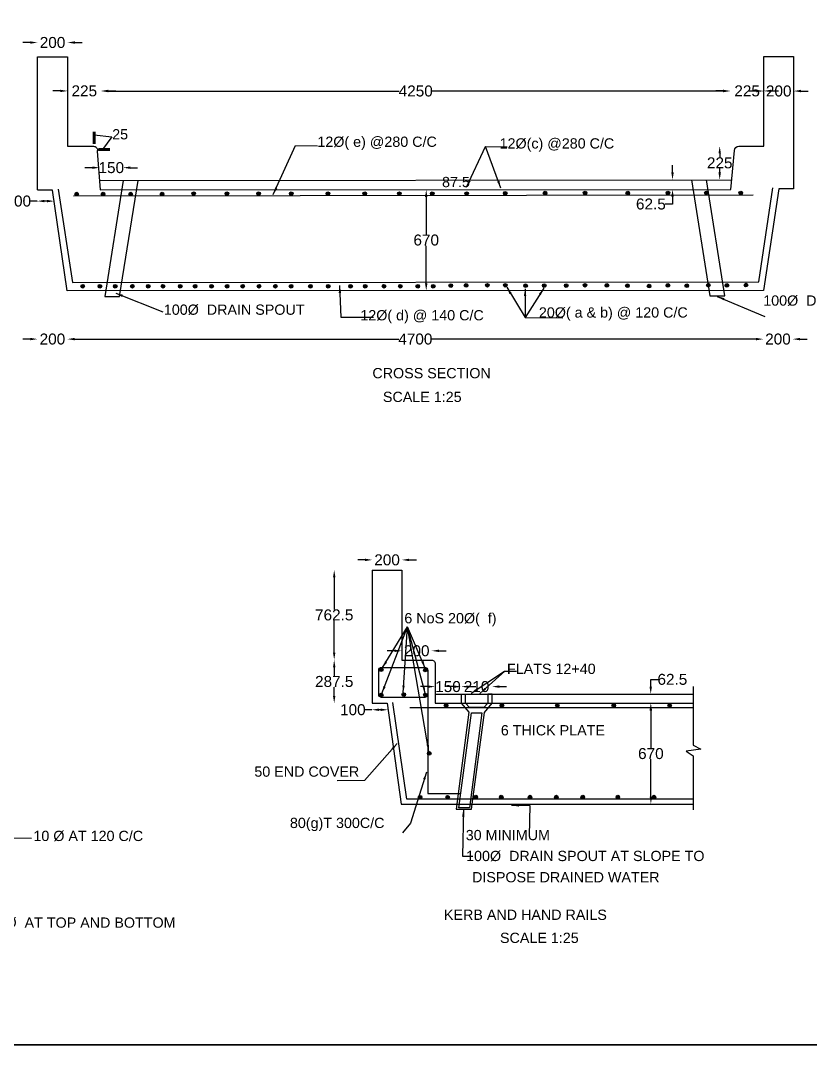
# Model space of a CAD drawing. Header units: inches. Extents: x 123027 to 137943, y -57848 to -45257.
# Drawn here: x 127123 to 132524, y -57848 to -50845 of the extents above; entities that cross this region are included whole.
import ezdxf

# ---------------------------------------------------------------- set-up
doc = ezdxf.new("R2010")
doc.units = ezdxf.units.IN
doc.header["$MEASUREMENT"] = 0
doc.styles.get("Standard").update_dxf_attribs({"font": 'arial.ttf'})
doc.dimstyles.new('ST100', dxfattribs={"dimtxt": 75, "dimasz": 50, "dimexe": 0, "dimexo": 300, "dimgap": 0.09, "dimtad": 0, "dimtih": 1, "dimtoh": 1, "dimdec": 0, "dimzin": 0, "dimdsep": 46, "dimtxsty": 'Standard', "dimcen": 0, "dimse1": 1, "dimse2": 1, "dimadec": 0, "dimazin": 0, "dimtfac": 1, "dimtdec": 0, "dimtofl": 0, "dimtmove": 0, "dimatfit": 3, "dimfxl": 2000, "dimtolj": 1, "dimtzin": 0, "dimarcsym": 0})

# ---------------------------------------------------------------- blocks, each defined once
blk = doc.blocks.new('*D24')
at = {"color": 0, "lineweight": -2, "transparency": 16777216}
for p, q in [((127189, -50996), (127139, -50996)), ((127494.3, -50996), (127544.3, -50996))]:
    blk.add_line(p, q, dxfattribs=at)
at = {"color": 0, "transparency": 16777216}
for points in [[(127189, -50987.6), (127189, -51004.3), (127239, -50996)], [(127494.3, -50987.6), (127494.3, -51004.3), (127444.3, -50996)]]:
    blk.add_solid(points, dxfattribs=at)
at = {"layer": 'Defpoints', "color": 0, "transparency": 16777216}
for p in [(127444.3, -50996), (127239, -51094.6), (127444.3, -51094.6)]:
    blk.add_point(p, dxfattribs=at)
at = {"color": 0, "transparency": 16777216, "insert": (127341.7, -50996), "char_height": 75, "attachment_point": 5}
blk.add_mtext('\\A1;200', dxfattribs=at)
blk = doc.blocks.new('*D25')
at = {"color": 0, "lineweight": -2, "transparency": 16777216}
for p, q in [((127394.3, -51326.7), (127344.3, -51326.7)), ((127723.4, -51326.7), (127773.4, -51326.7))]:
    blk.add_line(p, q, dxfattribs=at)
at = {"color": 0, "transparency": 16777216}
for points in [[(127394.3, -51318.3), (127394.3, -51335), (127444.3, -51326.7)], [(127723.4, -51318.3), (127723.4, -51335), (127673.4, -51326.7)]]:
    blk.add_solid(points, dxfattribs=at)
at = {"layer": 'Defpoints', "color": 0, "transparency": 16777216}
for p in [(127444.3, -51328.7), (127673.4, -51326.7), (127673.4, -51328.7)]:
    blk.add_point(p, dxfattribs=at)
at = {"color": 0, "transparency": 16777216, "insert": (127558.9, -51326.7), "char_height": 75, "attachment_point": 5}
blk.add_mtext('\\A1;225', dxfattribs=at)
blk = doc.blocks.new('*D26')
at = {"color": 0, "lineweight": -2, "transparency": 16777216}
for p, q in [((127723.4, -51327.4), (129711.6, -51327.4)), ((131926.6, -51327.4), (129938.5, -51327.4))]:
    blk.add_line(p, q, dxfattribs=at)
at = {"color": 0, "transparency": 16777216}
for points in [[(127723.4, -51319), (127723.4, -51335.7), (127673.4, -51327.4)], [(131926.6, -51319), (131926.6, -51335.7), (131976.6, -51327.4)]]:
    blk.add_solid(points, dxfattribs=at)
at = {"layer": 'Defpoints', "color": 0, "transparency": 16777216}
for p in [(127673.4, -51326.7), (131976.6, -51326.7), (131976.6, -51327.4)]:
    blk.add_point(p, dxfattribs=at)
at = {"color": 0, "transparency": 16777216, "insert": (129825, -51327.4), "char_height": 75, "attachment_point": 5}
blk.add_mtext('\\A1;4250', dxfattribs=at)
blk = doc.blocks.new('*D27')
at = {"color": 0, "lineweight": -2, "transparency": 16777216}
for p, q in [((131926.6, -51326.7), (131876.6, -51326.7)), ((132254.8, -51326.7), (132304.8, -51326.7))]:
    blk.add_line(p, q, dxfattribs=at)
at = {"color": 0, "transparency": 16777216}
for points in [[(131926.6, -51318.3), (131926.6, -51335), (131976.6, -51326.7)], [(132254.8, -51318.3), (132254.8, -51335), (132204.8, -51326.7)]]:
    blk.add_solid(points, dxfattribs=at)
at = {"layer": 'Defpoints', "color": 0, "transparency": 16777216}
for p in [(131976.6, -51327.4), (132204.8, -51326.7), (132204.8, -51327.4)]:
    blk.add_point(p, dxfattribs=at)
at = {"color": 0, "transparency": 16777216, "insert": (132090.7, -51326.7), "char_height": 75, "attachment_point": 5}
blk.add_mtext('\\A1;225', dxfattribs=at)
blk = doc.blocks.new('*D28')
at = {"color": 0, "lineweight": -2, "transparency": 16777216}
for p, q in [((132154.8, -51327.4), (132104.8, -51327.4)), ((132458.7, -51327.4), (132508.7, -51327.4))]:
    blk.add_line(p, q, dxfattribs=at)
at = {"color": 0, "transparency": 16777216}
for points in [[(132154.8, -51319), (132154.8, -51335.7), (132204.8, -51327.4)], [(132458.7, -51319), (132458.7, -51335.7), (132408.7, -51327.4)]]:
    blk.add_solid(points, dxfattribs=at)
at = {"layer": 'Defpoints', "color": 0, "transparency": 16777216}
for p in [(132204.8, -51327.4), (132408.7, -51327.4), (132408.7, -51327.4)]:
    blk.add_point(p, dxfattribs=at)
at = {"color": 0, "transparency": 16777216, "insert": (132306.7, -51327.4), "char_height": 75, "attachment_point": 5}
blk.add_mtext('\\A1;200', dxfattribs=at)
blk = doc.blocks.new('*D29')
at = {"color": 0, "lineweight": -2, "transparency": 16777216}
for p, q in [((127613.1, -51850.9), (127563.1, -51850.9)), ((127873.8, -51850.9), (127923.8, -51850.9))]:
    blk.add_line(p, q, dxfattribs=at)
at = {"color": 0, "transparency": 16777216}
for points in [[(127613.1, -51842.6), (127613.1, -51859.3), (127663.1, -51850.9)], [(127873.8, -51842.6), (127873.8, -51859.3), (127823.8, -51850.9)]]:
    blk.add_solid(points, dxfattribs=at)
at = {"layer": 'Defpoints', "color": 0, "transparency": 16777216}
for p in [(127823.8, -51850.9), (127663.1, -51937.9), (127823.8, -51937.7)]:
    blk.add_point(p, dxfattribs=at)
at = {"color": 0, "transparency": 16777216, "insert": (127743.5, -51850.9), "char_height": 75, "attachment_point": 5}
blk.add_mtext('\\A1;150', dxfattribs=at)
blk = doc.blocks.new('*D30')
at = {"color": 0, "lineweight": -2, "transparency": 16777216}
for p, q in [((127236.8, -52079.4), (127186.8, -52079.4)), ((127302.9, -52079.4), (127286.8, -52079.4))]:
    blk.add_line(p, q, dxfattribs=at)
at = {"color": 0, "transparency": 16777216}
for points in [[(127286.8, -52071), (127286.8, -52087.7), (127236.8, -52079.4)], [(127302.9, -52071), (127302.9, -52087.7), (127352.9, -52079.4)]]:
    blk.add_solid(points, dxfattribs=at)
at = {"layer": 'Defpoints', "color": 0, "transparency": 16777216}
for p in [(127236.8, -52080.4), (127352.9, -52075.6), (127352.9, -52079.4)]:
    blk.add_point(p, dxfattribs=at)
at = {"color": 0, "transparency": 16777216, "insert": (127107.5, -52079.4), "char_height": 75, "attachment_point": 5}
blk.add_mtext('\\A1;100', dxfattribs=at)
blk = doc.blocks.new('*D31')
at = {"color": 0, "lineweight": -2, "transparency": 16777216}
for p, q in [((127188.9, -53022.1), (127138.9, -53022.1)), ((127493.3, -53022.1), (127543.3, -53022.1))]:
    blk.add_line(p, q, dxfattribs=at)
at = {"color": 0, "transparency": 16777216}
for points in [[(127188.9, -53013.8), (127188.9, -53030.4), (127238.9, -53022.1)], [(127493.3, -53013.8), (127493.3, -53030.4), (127443.3, -53022.1)]]:
    blk.add_solid(points, dxfattribs=at)
at = {"layer": 'Defpoints', "color": 0, "transparency": 16777216}
for p in [(127238.9, -53022.8), (127443.3, -53022.1), (127443.3, -53022.8)]:
    blk.add_point(p, dxfattribs=at)
at = {"color": 0, "transparency": 16777216, "insert": (127341.1, -53022.1), "char_height": 75, "attachment_point": 5}
blk.add_mtext('\\A1;200', dxfattribs=at)
blk = doc.blocks.new('*D32')
at = {"color": 0, "lineweight": -2, "transparency": 16777216}
for p, q in [((127493.3, -53022.1), (129708.8, -53022.1)), ((132151.3, -53022.1), (129935.8, -53022.1))]:
    blk.add_line(p, q, dxfattribs=at)
at = {"color": 0, "transparency": 16777216}
for points in [[(127493.3, -53013.8), (127493.3, -53030.4), (127443.3, -53022.1)], [(132151.3, -53013.8), (132151.3, -53030.4), (132201.3, -53022.1)]]:
    blk.add_solid(points, dxfattribs=at)
at = {"layer": 'Defpoints', "color": 0, "transparency": 16777216}
for p in [(127443.3, -53022.8), (132201.3, -53017.9), (132201.3, -53022.1)]:
    blk.add_point(p, dxfattribs=at)
at = {"color": 0, "transparency": 16777216, "insert": (129822.3, -53022.1), "char_height": 75, "attachment_point": 5}
blk.add_mtext('\\A1;4700', dxfattribs=at)
blk = doc.blocks.new('*D33')
at = {"color": 0, "lineweight": -2, "transparency": 16777216}
for p, q in [((132151.3, -53022.1), (132101.3, -53022.1)), ((132452.1, -53022.1), (132502.1, -53022.1))]:
    blk.add_line(p, q, dxfattribs=at)
at = {"color": 0, "transparency": 16777216}
for points in [[(132151.3, -53013.8), (132151.3, -53030.4), (132201.3, -53022.1)], [(132452.1, -53013.8), (132452.1, -53030.4), (132402.1, -53022.1)]]:
    blk.add_solid(points, dxfattribs=at)
at = {"layer": 'Defpoints', "color": 0, "transparency": 16777216}
for p in [(132201.3, -53017.9), (132402.1, -53022), (132402.1, -53022.1)]:
    blk.add_point(p, dxfattribs=at)
at = {"color": 0, "transparency": 16777216, "insert": (132301.7, -53022.1), "char_height": 75, "attachment_point": 5}
blk.add_mtext('\\A1;200', dxfattribs=at)
blk = doc.blocks.new('*D34')
at = {"color": 0, "lineweight": -2, "transparency": 16777216}
for p, q in [((129896.8, -52050.6), (129896.8, -52307.4)), ((129896.8, -52640.9), (129896.8, -52384.1))]:
    blk.add_line(p, q, dxfattribs=at)
at = {"color": 0, "transparency": 16777216}
for points in [[(129888.4, -52050.6), (129905.1, -52050.6), (129896.8, -52000.6)], [(129888.4, -52640.9), (129905.1, -52640.9), (129896.8, -52690.9)]]:
    blk.add_solid(points, dxfattribs=at)
at = {"layer": 'Defpoints', "color": 0, "transparency": 16777216}
for p in [(129896.8, -52000.6), (129899.4, -52000.6), (129899.8, -52690.9)]:
    blk.add_point(p, dxfattribs=at)
at = {"color": 0, "transparency": 16777216, "insert": (129896.8, -52345.7), "char_height": 75, "attachment_point": 5}
blk.add_mtext('\\A1;670', dxfattribs=at)
blk = doc.blocks.new('*D35')
at = {"color": 0, "lineweight": -2, "transparency": 16777216}
for p, q in [((131580.8, -51883.8), (131580.8, -51833.8)), ((131580.8, -52099.6), (131530.8, -52099.6)), ((131580.8, -52049.6), (131580.8, -52099.6))]:
    blk.add_line(p, q, dxfattribs=at)
at = {"color": 0, "transparency": 16777216}
for points in [[(131572.4, -51883.8), (131589.1, -51883.8), (131580.8, -51933.8)], [(131572.4, -52049.6), (131589.1, -52049.6), (131580.8, -51999.6)]]:
    blk.add_solid(points, dxfattribs=at)
at = {"layer": 'Defpoints', "color": 0, "transparency": 16777216}
for p in [(131580.7, -51933.8), (131580.8, -51999.6), (131580.8, -51999.6)]:
    blk.add_point(p, dxfattribs=at)
at = {"color": 0, "transparency": 16777216, "insert": (131432.8, -52099.6), "char_height": 75, "attachment_point": 5}
blk.add_mtext('\\A1;62.5', dxfattribs=at)
blk = doc.blocks.new('*D36')
at = {"color": 0, "lineweight": -2, "transparency": 16777216}
for p, q in [((131903.3, -51753.6), (131903.3, -51780.1)), ((131903.3, -51883.4), (131903.3, -51856.9))]:
    blk.add_line(p, q, dxfattribs=at)
at = {"color": 0, "transparency": 16777216}
for points in [[(131894.9, -51753.6), (131911.6, -51753.6), (131903.3, -51703.6)], [(131894.9, -51883.4), (131911.6, -51883.4), (131903.3, -51933.4)]]:
    blk.add_solid(points, dxfattribs=at)
at = {"layer": 'Defpoints', "color": 0, "transparency": 16777216}
for p in [(131903.3, -51703.6), (131904.4, -51703.6), (131904.4, -51933.4)]:
    blk.add_point(p, dxfattribs=at)
at = {"color": 0, "transparency": 16777216, "insert": (131903.3, -51818.5), "char_height": 75, "attachment_point": 5}
blk.add_mtext('\\A1;225', dxfattribs=at)
blk = doc.blocks.new('*D42')
at = {"color": 0, "lineweight": -2, "transparency": 16777216}
for p, q in [((129478.2, -54530.7), (129428.2, -54530.7)), ((129780, -54530.7), (129830, -54530.7))]:
    blk.add_line(p, q, dxfattribs=at)
at = {"color": 0, "transparency": 16777216}
for points in [[(129478.2, -54522.3), (129478.2, -54539), (129528.2, -54530.7)], [(129780, -54522.3), (129780, -54539), (129730, -54530.7)]]:
    blk.add_solid(points, dxfattribs=at)
at = {"layer": 'Defpoints', "color": 0, "transparency": 16777216}
for p in [(129730, -54530.7), (129528.2, -54600.7), (129730, -54600.7)]:
    blk.add_point(p, dxfattribs=at)
at = {"color": 0, "transparency": 16777216, "insert": (129629.1, -54530.7), "char_height": 75, "attachment_point": 5}
blk.add_mtext('\\A1;200', dxfattribs=at)
blk = doc.blocks.new('*D43')
at = {"color": 0, "lineweight": -2, "transparency": 16777216}
for p, q in [((129267.6, -54649.7), (129267.6, -54868.4)), ((129267.6, -55163.8), (129267.6, -54945.1))]:
    blk.add_line(p, q, dxfattribs=at)
at = {"color": 0, "transparency": 16777216}
for points in [[(129259.2, -54649.7), (129275.9, -54649.7), (129267.6, -54599.7)], [(129259.2, -55163.8), (129275.9, -55163.8), (129267.6, -55213.8)]]:
    blk.add_solid(points, dxfattribs=at)
at = {"layer": 'Defpoints', "color": 0, "transparency": 16777216}
for p in [(129267.6, -54599.7), (129267.6, -55213.8), (129267.6, -55213.8)]:
    blk.add_point(p, dxfattribs=at)
at = {"color": 0, "transparency": 16777216, "insert": (129267.6, -54906.8), "char_height": 75, "attachment_point": 5}
blk.add_mtext('\\A1;762.5', dxfattribs=at)
blk = doc.blocks.new('*D44')
at = {"color": 0, "lineweight": -2, "transparency": 16777216}
for p, q in [((129267.6, -55263.8), (129267.6, -55323.2)), ((129267.6, -55459.4), (129267.6, -55400))]:
    blk.add_line(p, q, dxfattribs=at)
at = {"color": 0, "transparency": 16777216}
for points in [[(129259.3, -55263.8), (129275.9, -55263.8), (129267.6, -55213.8)], [(129259.3, -55459.4), (129275.9, -55459.4), (129267.6, -55509.4)]]:
    blk.add_solid(points, dxfattribs=at)
at = {"layer": 'Defpoints', "color": 0, "transparency": 16777216}
for p in [(129267.6, -55213.8), (129267.6, -55509.4), (129267.6, -55509.4)]:
    blk.add_point(p, dxfattribs=at)
at = {"color": 0, "transparency": 16777216, "insert": (129267.6, -55361.6), "char_height": 75, "attachment_point": 5}
blk.add_mtext('\\A1;287.5', dxfattribs=at)
blk = doc.blocks.new('*D45')
at = {"color": 0, "lineweight": -2, "transparency": 16777216}
for p, q in [((129908.3, -55396.4), (129858.3, -55396.4)), ((130185.4, -55396.4), (130235.4, -55396.4))]:
    blk.add_line(p, q, dxfattribs=at)
at = {"color": 0, "transparency": 16777216}
for points in [[(129908.3, -55388.1), (129908.3, -55404.8), (129958.3, -55396.4)], [(130185.4, -55388.1), (130185.4, -55404.8), (130135.4, -55396.4)]]:
    blk.add_solid(points, dxfattribs=at)
at = {"layer": 'Defpoints', "color": 0, "transparency": 16777216}
for p in [(129958.3, -55447.1), (130135.4, -55396.4), (130135.4, -55447.1)]:
    blk.add_point(p, dxfattribs=at)
at = {"color": 0, "transparency": 16777216, "insert": (130045.5, -55396.4), "char_height": 75, "attachment_point": 5}
blk.add_mtext('\\A1;150', dxfattribs=at)
blk = doc.blocks.new('*D46')
at = {"color": 0, "lineweight": -2, "transparency": 16777216}
for p, q in [((130085.4, -55396.4), (130035.4, -55396.4)), ((130396.5, -55396.4), (130446.5, -55396.4))]:
    blk.add_line(p, q, dxfattribs=at)
at = {"color": 0, "transparency": 16777216}
for points in [[(130085.4, -55388.1), (130085.4, -55404.8), (130135.4, -55396.4)], [(130396.5, -55388.1), (130396.5, -55404.8), (130346.5, -55396.4)]]:
    blk.add_solid(points, dxfattribs=at)
at = {"layer": 'Defpoints', "color": 0, "transparency": 16777216}
for p in [(130135.4, -55396.4), (130346.5, -55396.4), (130346.5, -55396.4)]:
    blk.add_point(p, dxfattribs=at)
at = {"color": 0, "transparency": 16777216, "insert": (130241, -55396.4), "char_height": 75, "attachment_point": 5}
blk.add_mtext('\\A1;210', dxfattribs=at)
blk = doc.blocks.new('*D47')
at = {"color": 0, "lineweight": -2, "transparency": 16777216}
for p, q in [((129680, -55151.8), (129630, -55151.8)), ((129983.7, -55151.8), (130033.7, -55151.8))]:
    blk.add_line(p, q, dxfattribs=at)
at = {"color": 0, "transparency": 16777216}
for points in [[(129680, -55143.5), (129680, -55160.1), (129730, -55151.8)], [(129983.7, -55143.5), (129983.7, -55160.1), (129933.7, -55151.8)]]:
    blk.add_solid(points, dxfattribs=at)
at = {"layer": 'Defpoints', "color": 0, "transparency": 16777216}
for p in [(129730, -55151.8), (129730, -55215.7), (129933.7, -55215.7)]:
    blk.add_point(p, dxfattribs=at)
at = {"color": 0, "transparency": 16777216, "insert": (129831.9, -55151.8), "char_height": 75, "attachment_point": 5}
blk.add_mtext('\\A1;200', dxfattribs=at)
blk = doc.blocks.new('*D48')
at = {"color": 0, "lineweight": -2, "transparency": 16777216}
for p, q in [((129524.3, -55554.4), (129474.3, -55554.4)), ((129585.4, -55554.4), (129574.3, -55554.4))]:
    blk.add_line(p, q, dxfattribs=at)
at = {"color": 0, "transparency": 16777216}
for points in [[(129574.3, -55546.1), (129574.3, -55562.7), (129524.3, -55554.4)], [(129585.4, -55546.1), (129585.4, -55562.7), (129635.4, -55554.4)]]:
    blk.add_solid(points, dxfattribs=at)
at = {"layer": 'Defpoints', "color": 0, "transparency": 16777216}
for p in [(129524.3, -55556.9), (129635.4, -55554.4), (129635.4, -55555)]:
    blk.add_point(p, dxfattribs=at)
at = {"color": 0, "transparency": 16777216, "insert": (129395, -55554.4), "char_height": 75, "attachment_point": 5}
blk.add_mtext('\\A1;100', dxfattribs=at)
blk = doc.blocks.new('*D49')
at = {"color": 0, "lineweight": -2, "transparency": 16777216}
for p, q in [((131432.7, -55559.7), (131432.7, -55815.8)), ((131432.7, -56148.6), (131432.7, -55892.6))]:
    blk.add_line(p, q, dxfattribs=at)
at = {"color": 0, "transparency": 16777216}
for points in [[(131424.4, -55559.7), (131441, -55559.7), (131432.7, -55509.7)], [(131424.4, -56148.6), (131441, -56148.6), (131432.7, -56198.6)]]:
    blk.add_solid(points, dxfattribs=at)
at = {"layer": 'Defpoints', "color": 0, "transparency": 16777216}
for p in [(131431.8, -55509.7), (131432.7, -55509.7), (131431.8, -56198.6)]:
    blk.add_point(p, dxfattribs=at)
at = {"color": 0, "transparency": 16777216, "insert": (131432.7, -55854.2), "char_height": 75, "attachment_point": 5}
blk.add_mtext('\\A1;670', dxfattribs=at)
blk = doc.blocks.new('*D50')
at = {"color": 0, "lineweight": -2, "transparency": 16777216}
for p, q in [((131431.8, -55397.1), (131431.8, -55347.1)), ((131431.8, -55347.1), (131481.8, -55347.1)), ((131431.8, -55559.7), (131431.8, -55609.7))]:
    blk.add_line(p, q, dxfattribs=at)
at = {"color": 0, "transparency": 16777216}
for points in [[(131423.5, -55397.1), (131440.1, -55397.1), (131431.8, -55447.1)], [(131423.5, -55559.7), (131440.1, -55559.7), (131431.8, -55509.7)]]:
    blk.add_solid(points, dxfattribs=at)
at = {"layer": 'Defpoints', "color": 0, "transparency": 16777216}
for p in [(131431.8, -55447.1), (131432.7, -55447.1), (131432.7, -55509.7)]:
    blk.add_point(p, dxfattribs=at)
at = {"color": 0, "transparency": 16777216, "insert": (131579.8, -55347.1), "char_height": 75, "attachment_point": 5}
blk.add_mtext('\\A1;62.5', dxfattribs=at)

msp = doc.modelspace()

# ---------------------------------------------------------------- hatches: boundary and pattern name
h = msp.add_hatch(color=256)
edge = h.paths.add_edge_path()
edge.add_arc((127506.8, -52031.4), 12.5, 0, 360)
h = msp.add_hatch(color=256)
edge = h.paths.add_edge_path()
edge.add_arc((127687.3, -52031.4), 12.5, 0, 360)
h = msp.add_hatch(color=256)
edge = h.paths.add_edge_path()
edge.add_arc((127876.2, -52031.4), 12.5, 0, 360)
h = msp.add_hatch(color=256)
edge = h.paths.add_edge_path()
edge.add_arc((128090.9, -52031.4), 12.5, 0, 360)
h = msp.add_hatch(color=256)
edge = h.paths.add_edge_path()
edge.add_arc((128306.8, -52028.4), 12.5, 0, 360)
h = msp.add_hatch(color=256)
edge = h.paths.add_edge_path()
edge.add_arc((128534.3, -52028.4), 12.5, 0, 360)
h = msp.add_hatch(color=256)
edge = h.paths.add_edge_path()
edge.add_arc((128750.3, -52028.4), 12.5, 0, 360)
h = msp.add_hatch(color=256)
edge = h.paths.add_edge_path()
edge.add_arc((128973.7, -52028.4), 12.5, 0, 360)
h = msp.add_hatch(color=256)
edge = h.paths.add_edge_path()
edge.add_arc((129224.6, -52028.4), 12.5, 0, 360)
h = msp.add_hatch(color=256)
edge = h.paths.add_edge_path()
edge.add_arc((129476.4, -52028.4), 12.5, 0, 360)
h = msp.add_hatch(color=256)
edge = h.paths.add_edge_path()
edge.add_arc((129713, -52028.4), 12.5, 0, 360)
h = msp.add_hatch(color=256)
edge = h.paths.add_edge_path()
edge.add_arc((129938.2, -52028.4), 12.5, 0, 360)
h = msp.add_hatch(color=256)
edge = h.paths.add_edge_path()
edge.add_arc((130173.3, -52028.4), 12.5, 0, 360)
h = msp.add_hatch(color=256)
edge = h.paths.add_edge_path()
edge.add_arc((130437.2, -52025.4), 12.5, 0, 360)
h = msp.add_hatch(color=256)
edge = h.paths.add_edge_path()
edge.add_arc((130709.7, -52024.6), 12.5, 0, 360)
h = msp.add_hatch(color=256)
edge = h.paths.add_edge_path()
edge.add_arc((130983.1, -52023.8), 12.5, 0, 360)
h = msp.add_hatch(color=256)
edge = h.paths.add_edge_path()
edge.add_arc((131274.4, -52024.6), 12.5, 0, 360)
h = msp.add_hatch(color=256)
edge = h.paths.add_edge_path()
edge.add_arc((131549.4, -52023.8), 12.5, 0, 360)
h = msp.add_hatch(color=256)
edge = h.paths.add_edge_path()
edge.add_arc((131811.9, -52022.9), 12.5, 0, 360)
h = msp.add_hatch(color=256)
edge = h.paths.add_edge_path()
edge.add_arc((132047.1, -52023.8), 12.5, 0, 360)
h = msp.add_hatch(color=256)
edge = h.paths.add_edge_path()
edge.add_arc((127547.8, -52660.6), 12.5, 0, 360)
h = msp.add_hatch(color=256)
edge = h.paths.add_edge_path()
edge.add_arc((127665.6, -52660.6), 12.5, 0, 360)
h = msp.add_hatch(color=256)
edge = h.paths.add_edge_path()
edge.add_arc((127770.8, -52660.6), 12.5, 0, 360)
h = msp.add_hatch(color=256)
edge = h.paths.add_edge_path()
edge.add_arc((127887.5, -52660.6), 12.5, 0, 360)
h = msp.add_hatch(color=256)
edge = h.paths.add_edge_path()
edge.add_arc((127995.9, -52660.6), 12.5, 0, 360)
h = msp.add_hatch(color=256)
edge = h.paths.add_edge_path()
edge.add_arc((128097, -52660.6), 12.5, 0, 360)
h = msp.add_hatch(color=256)
edge = h.paths.add_edge_path()
edge.add_arc((128214.8, -52660.6), 12.5, 0, 360)
h = msp.add_hatch(color=256)
edge = h.paths.add_edge_path()
edge.add_arc((128316.1, -52660.6), 12.5, 0, 360)
h = msp.add_hatch(color=256)
edge = h.paths.add_edge_path()
edge.add_arc((128428.7, -52660.6), 12.5, 0, 360)
h = msp.add_hatch(color=256)
edge = h.paths.add_edge_path()
edge.add_arc((128534.9, -52660.6), 12.5, 0, 360)
h = msp.add_hatch(color=256)
edge = h.paths.add_edge_path()
edge.add_arc((128641.8, -52660.6), 12.5, 0, 360)
h = msp.add_hatch(color=256)
edge = h.paths.add_edge_path()
edge.add_arc((128753.5, -52660.6), 12.5, 0, 360)
h = msp.add_hatch(color=256)
edge = h.paths.add_edge_path()
edge.add_arc((128865.3, -52660.6), 12.5, 0, 360)
h = msp.add_hatch(color=256)
edge = h.paths.add_edge_path()
edge.add_arc((128972.9, -52660.6), 12.5, 0, 360)
h = msp.add_hatch(color=256)
edge = h.paths.add_edge_path()
edge.add_arc((129104.7, -52660.6), 12.5, 0, 360)
h = msp.add_hatch(color=256)
edge = h.paths.add_edge_path()
edge.add_arc((129227.1, -52660.6), 12.5, 0, 360)
h = msp.add_hatch(color=256)
edge = h.paths.add_edge_path()
edge.add_arc((129379.2, -52660.6), 12.5, 0, 360)
h = msp.add_hatch(color=256)
edge = h.paths.add_edge_path()
edge.add_arc((129479.4, -52660.6), 12.5, 0, 360)
h = msp.add_hatch(color=256)
edge = h.paths.add_edge_path()
edge.add_arc((129608, -52660.6), 12.5, 0, 360)
h = msp.add_hatch(color=256)
edge = h.paths.add_edge_path()
edge.add_arc((129719.7, -52660.6), 12.5, 0, 360)
h = msp.add_hatch(color=256)
edge = h.paths.add_edge_path()
edge.add_arc((129838.9, -52660.6), 12.5, 0, 360)
h = msp.add_hatch(color=256)
edge = h.paths.add_edge_path()
edge.add_arc((129944.9, -52660.6), 12.5, 0, 360)
h = msp.add_hatch(color=256)
edge = h.paths.add_edge_path()
edge.add_arc((130064.2, -52656.3), 12.5, 0, 360)
h = msp.add_hatch(color=256)
edge = h.paths.add_edge_path()
edge.add_arc((130169.3, -52655.5), 12.5, 0, 360)
h = msp.add_hatch(color=256)
edge = h.paths.add_edge_path()
edge.add_arc((130314.8, -52654.7), 12.5, 0, 360)
h = msp.add_hatch(color=256)
edge = h.paths.add_edge_path()
edge.add_arc((130437.6, -52654.7), 12.5, 0, 360)
h = msp.add_hatch(color=256)
edge = h.paths.add_edge_path()
edge.add_arc((130575.6, -52657.1), 12.5, 0, 360)
h = msp.add_hatch(color=256)
edge = h.paths.add_edge_path()
edge.add_arc((130703.8, -52656.3), 12.5, 0, 360)
h = msp.add_hatch(color=256)
edge = h.paths.add_edge_path()
edge.add_arc((130854.2, -52656.3), 12.5, 0, 360)
h = msp.add_hatch(color=256)
edge = h.paths.add_edge_path()
edge.add_arc((130982.4, -52654.7), 12.5, 0, 360)
h = msp.add_hatch(color=256)
edge = h.paths.add_edge_path()
edge.add_arc((131131.9, -52655.6), 12.5, 0, 360)
h = msp.add_hatch(color=256)
edge = h.paths.add_edge_path()
edge.add_arc((131272.8, -52657.9), 12.5, 0, 360)
h = msp.add_hatch(color=256)
edge = h.paths.add_edge_path()
edge.add_arc((131420.6, -52660.3), 12.5, 0, 360)
h = msp.add_hatch(color=256)
edge = h.paths.add_edge_path()
edge.add_arc((131548.7, -52655.6), 12.5, 0, 360)
h = msp.add_hatch(color=256)
edge = h.paths.add_edge_path()
edge.add_arc((131677.9, -52657.9), 12.5, 0, 360)
h = msp.add_hatch(color=256)
edge = h.paths.add_edge_path()
edge.add_arc((131825.7, -52654.5), 12.5, 0, 360)
h = msp.add_hatch(color=256)
edge = h.paths.add_edge_path()
edge.add_arc((131952.6, -52655.6), 12.5, 0, 360)
h = msp.add_hatch(color=256)
edge = h.paths.add_edge_path()
edge.add_arc((132083, -52653.3), 12.5, 0, 360)
h = msp.add_hatch(color=256)
edge = h.paths.add_edge_path()
edge.add_arc((129589.1, -55281.4), 12.5, 0, 360)
h = msp.add_hatch(color=256)
edge = h.paths.add_edge_path()
edge.add_arc((129890.6, -55282.8), 12.5, 0, 360)
h = msp.add_hatch(color=256)
edge = h.paths.add_edge_path()
edge.add_arc((129589.1, -55454.1), 12.5, 0, 360)
h = msp.add_hatch(color=256)
edge = h.paths.add_edge_path()
edge.add_arc((129743, -55450.6), 12.5, 0, 360)
h = msp.add_hatch(color=256)
edge = h.paths.add_edge_path()
edge.add_arc((129890.6, -55452.7), 12.5, 0, 360)
h = msp.add_hatch(color=256)
edge = h.paths.add_edge_path()
edge.add_arc((130032.4, -55525), 12.5, 0, 360)
h = msp.add_hatch(color=256)
edge = h.paths.add_edge_path()
edge.add_arc((130414.1, -55525), 12.5, 0, 360)
h = msp.add_hatch(color=256)
edge = h.paths.add_edge_path()
edge.add_arc((130793.3, -55525), 12.5, 0, 360)
h = msp.add_hatch(color=256)
edge = h.paths.add_edge_path()
edge.add_arc((131178.9, -55525), 12.5, 0, 360)
h = msp.add_hatch(color=256)
edge = h.paths.add_edge_path()
edge.add_arc((131561.2, -55525.1), 12.5, 0, 360)
h = msp.add_hatch(color=256)
edge = h.paths.add_edge_path()
edge.add_arc((129917.1, -55852.7), 12.5, 0, 360)
h = msp.add_hatch(color=256)
edge = h.paths.add_edge_path()
edge.add_arc((129854.9, -56152.4), 12.5, 0, 360)
h = msp.add_hatch(color=256)
edge = h.paths.add_edge_path()
edge.add_arc((130043.2, -56152.4), 12.5, 0, 360)
h = msp.add_hatch(color=256)
edge = h.paths.add_edge_path()
edge.add_arc((130235.4, -56150.5), 12.5, 0, 360)
h = msp.add_hatch(color=256)
edge = h.paths.add_edge_path()
edge.add_arc((130409.8, -56150.5), 12.5, 0, 360)
h = msp.add_hatch(color=256)
edge = h.paths.add_edge_path()
edge.add_arc((130606, -56150.5), 12.5, 0, 360)
h = msp.add_hatch(color=256)
edge = h.paths.add_edge_path()
edge.add_arc((130786.4, -56150.5), 12.5, 0, 360)
h = msp.add_hatch(color=256)
edge = h.paths.add_edge_path()
edge.add_arc((130967.3, -56150.5), 12.5, 0, 360)
h = msp.add_hatch(color=256)
edge = h.paths.add_edge_path()
edge.add_arc((131206.8, -56150.5), 12.5, 0, 360)
h = msp.add_hatch(color=256)
edge = h.paths.add_edge_path()
edge.add_arc((131454.2, -56150.5), 12.5, 0, 360)

# ---------------------------------------------------------------- linework, layer by layer
at = {"const_width": 10}
msp.add_lwpolyline([(123031.7, -47193.1), (137881.3, -47193.1), (137881.3, -57843.2), (123031.7, -57843.2)], close=True, dxfattribs=at)
for points in [[(127239, -52003.3), (127239, -51094.6), (127444.3, -51094.6), (127444.3, -51704.6), (127622.6, -51704.6, -0.495023), (127647.6, -51737.4), (127668.1, -52001.9), (131980, -51999.3), (132004.7, -51733.2, -0.372937), (132034.6, -51704.6), (132204.8, -51704.6), (132204.8, -51090.6), (132408.7, -51090.6), (132408.7, -51996.6), (132307.6, -51996.6), (132202.5, -52689.1), (127441.3, -52692.9), (127342.6, -52003.9), (127239, -52003.9)], [(129528.2, -54600.7), (129730, -54600.7), (129730, -55215.7), (129933.7, -55215.7, -0.481379), (129958.3, -55246.5), (129958.3, -55509.7), (131721.9, -55509.7)]]:
    msp.add_lwpolyline(points, format="xyb")
at = {"const_width": 20}
for points in [[(127626.2, -51690), (127626.2, -51605.5)], [(127654.6, -51726.9), (127734.7, -51726.9)]]:
    msp.add_lwpolyline(points, dxfattribs=at)
for points in [[(127626.2, -51625.5), (127746.8, -51639.7), (127682.6, -51726.9)], [(127663.1, -51937.9), (131986.1, -51933.4)], [(127823.8, -51937.7), (127698.5, -52732.1), (127800.2, -52732.1), (127926.6, -51937.6)], [(131710.8, -51933.6), (131835.9, -52726.9), (131937.7, -52726.9), (131813.7, -51933.5)], [(127381, -51996.7), (127478.3, -52636.2), (132170.3, -52630.5), (132266.7, -51988.3)], [(127484, -52044.1), (132132.1, -52036.2)], [(129528.2, -54600.7), (129528.2, -55510.5), (129629.1, -55510.5), (129726.5, -56198.6), (131722.9, -56198.6)], [(129906.8, -55450), (129906.8, -56125.8), (130127.5, -56125.8)], [(129958.3, -55447.1), (131723.9, -55447.1)], [(130135.4, -55447.1), (130135.4, -55509.7), (130188.3, -55571.2), (130101.6, -56234.4), (130206.4, -56234.4), (130296.2, -55573), (130348.6, -55509.7), (130348.6, -55447.1), (130318.2, -55447.1), (130318.2, -55509.7), (130291.6, -55539.3), (130192.8, -55539.3), (130166.2, -55509.7), (130166.2, -55447.1)], [(131721.4, -55396.6), (131721.4, -55795.9), (131774.8, -55822.6), (131674.7, -55836.8), (131722.2, -55869.3), (131722.2, -56238.8)], [(131721.1, -56166.1), (129764.3, -56166.1), (129667.3, -55504.3)], [(129784.5, -55539.3), (131722.2, -55539.3)], [(130206.7, -55574.7), (130276.9, -55574.7), (130193.6, -56223.5), (130119.1, -56223.5), (130206.7, -55574.7)]]:
    msp.add_lwpolyline(points)
msp.add_lwpolyline([(129591.9, -55265.2), (129886.8, -55265.2, -0.414214), (129906.8, -55285.2), (129906.8, -55450, -0.414214), (129886.8, -55470), (129591.9, -55470, -0.414214), (129571.9, -55450), (129571.9, -55285.2, -0.414214)], format="xyb", close=True)
for centre in [(127506.8, -52031.4), (127687.3, -52031.4), (127876.2, -52031.4), (128090.9, -52031.4), (128306.8, -52028.4), (128534.3, -52028.4), (128750.3, -52028.4), (128973.7, -52028.4), (129224.6, -52028.4), (129476.4, -52028.4), (129713, -52028.4), (129938.2, -52028.4), (130173.3, -52028.4), (130437.2, -52025.4), (130709.7, -52024.6), (130983.1, -52023.8), (131274.4, -52024.6), (131549.4, -52023.8), (131811.9, -52022.9), (132047.1, -52023.8), (127547.8, -52660.6), (127665.6, -52660.6), (127770.8, -52660.6), (127887.5, -52660.6), (127995.9, -52660.6), (128097, -52660.6), (128214.8, -52660.6), (128316.1, -52660.6), (128428.7, -52660.6), (128534.9, -52660.6), (128641.8, -52660.6), (128753.5, -52660.6), (128865.3, -52660.6), (128972.9, -52660.6), (129104.7, -52660.6), (129227.1, -52660.6), (129379.2, -52660.6), (129479.4, -52660.6), (129608, -52660.6), (129719.7, -52660.6), (129838.9, -52660.6), (129944.9, -52660.6), (130064.2, -52656.3), (130169.3, -52655.5), (130314.8, -52654.7), (130437.6, -52654.7), (130575.6, -52657.1), (130703.8, -52656.3), (130854.2, -52656.3), (130982.4, -52654.7), (131131.9, -52655.6), (131272.8, -52657.9), (131420.6, -52660.3), (131548.7, -52655.6), (131677.9, -52657.9), (131825.7, -52654.5), (131952.6, -52655.6), (132083, -52653.3), (129589.1, -55281.4), (129890.6, -55282.8), (129589.1, -55454.1), (129743, -55450.6), (129890.6, -55452.7), (130032.4, -55525), (130414.1, -55525), (130793.3, -55525), (131178.9, -55525), (131561.2, -55525.1), (129917.1, -55852.7), (129854.9, -56152.4), (130043.2, -56152.4), (130235.4, -56150.5), (130409.8, -56150.5), (130606, -56150.5), (130786.4, -56150.5), (130967.3, -56150.5), (131206.8, -56150.5), (131454.2, -56150.5)]:
    msp.add_circle(centre, 12.5)

# ---------------------------------------------------------------- texts
for s, p in [('25', (127749.6, -51657.7)), (' 12Ø( e) @280 C/C', (129125.5, -51708.7)), (' 12Ø(c) @280 C/C', (130371.2, -51720.1)), ('87.5', (130004.9, -51984)), ('  100Ø  DRAIN SPOUT', (132146.7, -52793.6)), ('  100Ø  DRAIN SPOUT', (128048.7, -52855.9)), (' 12Ø( d) @ 140 C/C', (129419.1, -52894.1)), ('  20Ø( a & b) @ 120 C/C', (130612.7, -52875)), (' CROSS SECTION ', (129501.5, -53289.6)), ('    SCALE 1:25', (129492, -53451.8)), (' 6 NoS 20Ø(  f)  ', (129719.9, -54963.9)), (' FLATS 12+40', (130421.8, -55309.8)), ('  6 THICK PLATE', (130352.6, -55729.5)), (' 50 END COVER ', (128694.4, -56011.9)), ('    80(g)T 300C/C', (128856, -56362.5)), ('   10 Ø AT 120 C/C', (127129.6, -56451.3)), (' 30 MINIMUM', (130139.7, -56445.5)), (' 100Ø  DRAIN SPOUT AT SLOPE TO', (130142.2, -56588.2)), (' DISPOSE DRAINED WATER ', (130182.9, -56733.4)), (' KERB AND HAND RAILS', (129990.8, -56990)), (' 10 NoS 16  Ø  AT TOP AND BOTTOM', (126476.7, -57043.5)), ('    SCALE 1:25', (130292.5, -57147.6))]:
    msp.add_text(s, height=70).set_placement(p)

# ---------------------------------------------------------------- dimensions: what is measured, and where the dimension line sits
for base, p1, p2, text, picture, middle in [((127444.3, -50996), (127239, -51094.6), (127444.3, -51094.6), '200', '*D24', (127341.7, -50996)), ((127673.4, -51326.7), (127444.3, -51328.7), (127673.4, -51328.7), '225', '*D25', (127558.9, -51326.7)), ((131976.6, -51327.4), (127673.4, -51326.7), (131976.6, -51326.7), '4250', '*D26', (129825, -51327.4)), ((132204.8, -51326.7), (131976.6, -51327.4), (132204.8, -51327.4), '225', '*D27', (132090.7, -51326.7)), ((132408.7, -51327.4), (132204.8, -51327.4), (132408.7, -51327.4), '200', '*D28', (132306.7, -51327.4)), ((127823.8, -51850.9), (127663.1, -51937.9), (127823.8, -51937.7), '150', '*D29', (127743.5, -51850.9)), ((127443.3, -53022.1), (127238.9, -53022.8), (127443.3, -53022.8), '200', '*D31', (127341.1, -53022.1)), ((129730, -54530.7), (129528.2, -54600.7), (129730, -54600.7), '200', '*D42', (129629.1, -54530.7)), ((129730, -55151.8), (129933.7, -55215.7), (129730, -55215.7), '200', '*D47', (129831.9, -55151.8)), ((130346.5, -55396.4), (130135.4, -55396.4), (130346.5, -55396.4), '210', '*D46', (130241, -55396.4))]:
    dim = msp.add_linear_dim(base=base, p1=p1, p2=p2, text=text, dimstyle='ST100')
    dim.commit()
    dim.dimension.update_dxf_attribs({"geometry": picture, "text_midpoint": middle})
for base, p1, p2, text, picture, middle in [((131903.3, -51703.6), (131904.4, -51933.4), (131904.4, -51703.6), '225', '*D36', (131903.3, -51818.5)), ((131580.8, -51999.6), (131580.7, -51933.8), (131580.8, -51999.6), '62.5', '*D35', (131432.8, -52099.6)), ((129896.8, -52000.6), (129899.8, -52690.9), (129899.4, -52000.6), '670', '*D34', (129896.8, -52345.7)), ((129267.6, -55213.8), (129267.6, -54599.7), (129267.6, -55213.8), '762.5', '*D43', (129267.6, -54906.8)), ((129267.6, -55509.4), (129267.6, -55213.8), (129267.6, -55509.4), '287.5', '*D44', (129267.6, -55361.6)), ((131431.8, -55447.1), (131432.7, -55509.7), (131432.7, -55447.1), '62.5', '*D50', (131579.8, -55347.1)), ((131432.7, -55509.7), (131431.8, -56198.6), (131431.8, -55509.7), '670', '*D49', (131432.7, -55854.2))]:
    dim = msp.add_linear_dim(base=base, p1=p1, p2=p2, angle=90, text=text, dimstyle='ST100')
    dim.commit()
    dim.dimension.update_dxf_attribs({"geometry": picture, "text_midpoint": middle})
for base, p1, p2, text, picture, middle in [((127352.9, -52079.4), (127236.8, -52080.4), (127352.9, -52075.6), '100', '*D30', (127107.5, -52079.4)), ((130135.4, -55396.4), (129958.3, -55447.1), (130135.4, -55447.1), '150', '*D45', (130045.5, -55396.4)), ((129635.4, -55554.4), (129524.3, -55556.9), (129635.4, -55555), '100', '*D48', (129395, -55554.4))]:
    dim = msp.add_linear_dim(base=base, p1=p1, p2=p2, text=text, dimstyle='ST100')
    dim.commit()
    dim.dimension.update_dxf_attribs({"geometry": picture, "text_midpoint": middle, "dimtype": 160})
for base, p1, p2, text, picture, middle in [((132201.3, -53022.1), (127443.3, -53022.8), (132201.3, -53017.9), '4700', '*D32', (129822.3, -53022.1)), ((132402.1, -53022.1), (132201.3, -53017.9), (132402.1, -53022), '200', '*D33', (132301.7, -53022.1))]:
    dim = msp.add_linear_dim(base=base, p1=p1, p2=p2, text=text, dimstyle='ST100', override={"dimtmove": 1})
    dim.commit()
    dim.dimension.update_dxf_attribs({"geometry": picture, "text_midpoint": middle})

# ---------------------------------------------------------------- leaders
for points in [[(128850.7, -52035.1), (129002.4, -51699.7), (129154, -51700.9)], [(130172.1, -51985.2), (130302.2, -51705.6), (130449.1, -51707.6)], [(130407, -51991.1), (130302.2, -51705.6)], [(129304.7, -52656.4), (129313.6, -52872.2), (129535.8, -52872.2)], [(127773.4, -52708.1), (128096.8, -52836.9)], [(130447.5, -52668.4), (130573.8, -52875.2), (130830.7, -52876.3)], [(130572.7, -52678.3), (130572.7, -52874.1)], [(130701.1, -52673.9), (130572.7, -52874.1)], [(131886.8, -52730.3), (132211.4, -52866.8)], [(129593.6, -55442.4), (129768.3, -54987.9)], [(129595.6, -55270.7), (129768.3, -54987.9)], [(129738.6, -55439), (129768.3, -54987.9)], [(129914.9, -55840.4), (129768.3, -54987.9)], [(129890.6, -55440.2), (129768.3, -54987.9)], [(129890.6, -55270.3), (129768.3, -54987.9)], [(130204.6, -55441), (130432.3, -55290.1), (130512.9, -55291.1)], [(130262.9, -55444), (130434.4, -55291.1)], [(129698.7, -55785.3), (129475.3, -56036.8), (129286.8, -56040.6)], [(129898.8, -55981.2), (129788.3, -56328.5), (129733.7, -56395.4)], [(130480.8, -56207.3), (130606.1, -56208.5), (130599.9, -56415.5)], [(130150.7, -56235.6), (130144.5, -56555.7), (130215.2, -56554.5)], [(126731.6, -56527), (126816.4, -56429.8), (127198.5, -56430.7)]]:
    msp.add_leader(points, dimstyle='ST100', override={"dimgap": 0.09, "dimtad": 0})

doc.saveas('drawing.dxf')
